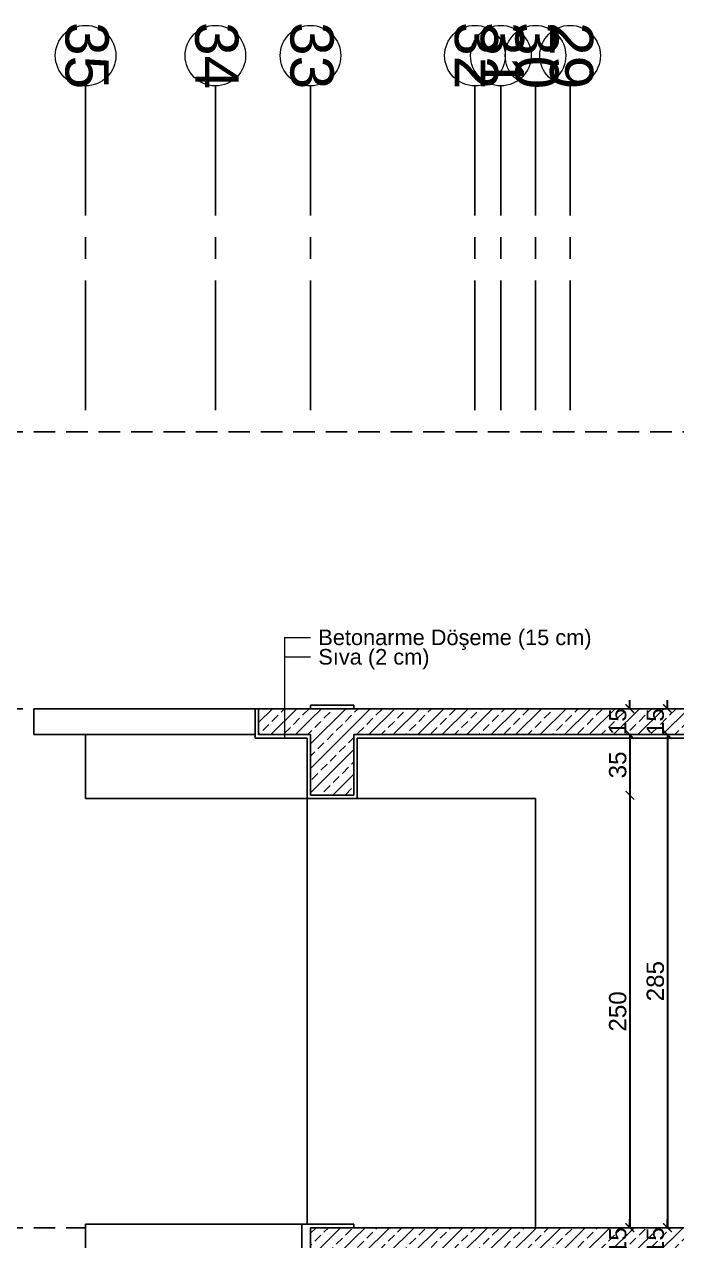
# Model space of a CAD drawing. Header units: millimetres. Extents: x 2232 to 85269, y -3593 to 5869.
# Drawn here: x 75996 to 76373, y 3000 to 3703 of the extents above; entities that cross this region are included whole.
import ezdxf

# ---------------------------------------------------------------- set-up
doc = ezdxf.new("R2010")
doc.units = ezdxf.units.MM
for name, pattern in [('CENTER2', [112.5, 75, -12.5, 12.5, -12.5]), ('DASHDOT2', [12.7, 6.35, -3.175, 0, -3.175]), ('DASHED4', [18.75, 12.5, -6.25])]:
    doc.linetypes.add(name, pattern=pattern)
for name, color, linetype, lineweight in [('aks', 251, 'DASHDOT2', 35), ('ölçü iç', 170, 'Continuous', 9), ('ÖLÇÜ İÇ', 7, 'Continuous', 9)]:
    doc.layers.add(name, color=color, linetype=linetype, lineweight=lineweight)
doc.layers.add('Standart', color=7, linetype='Continuous')
doc.styles.add('arial_1_18', font='arial.ttf', dxfattribs={"height": 0.2})
doc.styles.get("Standard").update_dxf_attribs({"font": 'arial.ttf'})
doc.dimstyles.new('zulay iç ölçü', dxfattribs={"dimtxt": 10, "dimasz": 5, "dimexe": 0.18, "dimexo": 0, "dimgap": 2, "dimtad": 3, "dimdec": 0, "dimzin": 0, "dimdsep": 46, "dimtxsty": 'Standard', "dimblk": 'ARCHTICK', "dimcen": 0.09, "dimse1": 1, "dimse2": 1, "dimadec": 0, "dimazin": 0, "dimtfac": 1, "dimtdec": 0, "dimtix": 1, "dimtofl": 0, "dimtmove": 0, "dimatfit": 3, "dimldrblk": 'ARCHTICK', "dimfxl": 1, "dimtolj": 1, "dimtzin": 0, "dimarcsym": 0})
pattern_1 = [(45, (0, 0), (-7.07107, 7.07107), []), (45, (7.071, 0), (-7.07107, 7.07107), [5, -2.5])]

# ---------------------------------------------------------------- blocks, each defined once
blk = doc.blocks.new('IDE567Entity8239')
at = {"layer": 'Standart', "color": 123, "linetype": 'DASHED4', "lineweight": -3}
blk.add_lwpolyline([(-330, 1510), (1313, 1510)], dxfattribs=at)
blk = doc.blocks.new('IDE567Entity8240')
at = {"layer": 'Standart', "color": 123, "linetype": 'DASHED4', "lineweight": -3}
blk.add_lwpolyline([(-330, 1350), (-30, 1350)], dxfattribs=at)
blk = doc.blocks.new('IDE567Entity8241')
at = {"layer": 'Standart', "color": 123, "linetype": 'DASHED4', "lineweight": -3}
blk.add_lwpolyline([(-330, 1050), (0, 1050)], dxfattribs=at)
blk = doc.blocks.new('IDE567Entity8293')
at = {"layer": 'Standart', "color": 173, "linetype": 'Continuous', "lineweight": 5}
for points in [[(115, 1391.25), (115, 1333)], [(115, 1391.25), (130, 1391.25)], [(115, 1380), (130, 1380)]]:
    blk.add_lwpolyline(points, dxfattribs=at)
at = {"layer": 'Standart', "color": 173, "linetype": 'Continuous', "lineweight": 5, "style": 'arial_1_18'}
for s, p in [('Betonarme Döşeme (15 cm)', (134.5, 1386.75)), ('Sıva (2 cm)', (134.5, 1375.5))]:
    blk.add_text(s, height=9, dxfattribs=at).set_placement(p)
blk = doc.blocks.new('IDE567Entity8311')
at = {"layer": 'Standart', "linetype": 'Continuous', "lineweight": -3}
h = blk.add_hatch(dxfattribs=at)
h.set_pattern_fill('ANSI33', color=171, scale=40, style=0)
h.set_pattern_definition(pattern_1)
h.paths.add_polyline_path([(760, 1335), (155, 1335), (155, 1350), (760, 1350)])
blk = doc.blocks.new('IDE567Entity8315')
at = {"layer": 'Standart', "linetype": 'Continuous', "lineweight": -3}
h = blk.add_hatch(dxfattribs=at)
h.set_pattern_fill('ANSI33', color=171, scale=40, style=0)
h.set_pattern_definition(pattern_1)
h.paths.add_polyline_path([(155, 1300), (130, 1300), (130, 1350), (155, 1350)])
blk = doc.blocks.new('IDE567Entity8320')
at = {"layer": 'Standart', "linetype": 'Continuous', "lineweight": -3}
h = blk.add_hatch(dxfattribs=at)
h.set_pattern_fill('ANSI33', color=171, scale=40, style=0)
h.set_pattern_definition(pattern_1)
h.paths.add_polyline_path([(130, 1335), (100, 1335), (100, 1350), (130, 1350)])
blk = doc.blocks.new('IDE567Entity8324')
at = {"layer": 'Standart', "linetype": 'Continuous', "lineweight": -3}
h = blk.add_hatch(dxfattribs=at)
h.set_pattern_fill('ANSI33', color=171, scale=40, style=0)
h.set_pattern_definition(pattern_1)
h.paths.add_polyline_path([(760, 1035), (155, 1035), (155, 1050), (760, 1050)])
blk = doc.blocks.new('IDE567Entity8328')
at = {"layer": 'Standart', "linetype": 'Continuous', "lineweight": -3}
h = blk.add_hatch(dxfattribs=at)
h.set_pattern_fill('ANSI33', color=171, scale=40, style=0)
h.set_pattern_definition(pattern_1)
h.paths.add_polyline_path([(155, 1000), (130, 1000), (130, 1050), (155, 1050)])
blk = doc.blocks.new('IDE567Entity8385')
at = {"layer": 'Standart', "color": 159, "linetype": 'Continuous', "lineweight": -3}
blk.add_lwpolyline([(128, 1052), (128, 1298)], dxfattribs=at)
blk = doc.blocks.new('IDE567Entity8386')
at = {"layer": 'Standart', "color": 159, "linetype": 'Continuous', "lineweight": -3}
blk.add_lwpolyline([(260, 1050), (260, 1298)], dxfattribs=at)
blk = doc.blocks.new('IDE567Entity8391')
at = {"layer": 'Standart', "color": 159, "linetype": 'Continuous', "lineweight": -3}
blk.add_lwpolyline([(0, 1298), (128, 1298)], dxfattribs=at)
blk = doc.blocks.new('IDE567Entity8392')
at = {"layer": 'Standart', "color": 159, "linetype": 'Continuous', "lineweight": -3}
blk.add_lwpolyline([(157, 1298), (260, 1298)], dxfattribs=at)
blk = doc.blocks.new('IDE567Entity8395')
at = {"layer": 'Standart', "color": 159, "linetype": 'Continuous', "lineweight": -3}
blk.add_lwpolyline([(0, 1298), (0, 1335)], dxfattribs=at)
blk = doc.blocks.new('IDE567Entity8410')
at = {"layer": 'Standart', "color": 134, "linetype": 'Continuous', "lineweight": -3}
blk.add_lwpolyline([(-30, 1350), (-30, 1335)], dxfattribs=at)
blk = doc.blocks.new('IDE567Entity8411')
at = {"layer": 'Standart', "color": 134, "linetype": 'Continuous', "lineweight": -3}
blk.add_lwpolyline([(-30, 1335), (0, 1335)], dxfattribs=at)
blk = doc.blocks.new('IDE567Entity8412')
at = {"layer": 'Standart', "color": 134, "linetype": 'Continuous', "lineweight": -3}
blk.add_lwpolyline([(-30, 1350), (98, 1350)], dxfattribs=at)
blk = doc.blocks.new('IDE567Entity8556')
at = {"layer": 'Standart', "color": 159, "linetype": 'Continuous', "lineweight": -3}
blk.add_lwpolyline([(0, 1052), (125, 1052)], dxfattribs=at)
blk = doc.blocks.new('IDE567Entity8562')
at = {"layer": 'Standart', "color": 159, "linetype": 'Continuous', "lineweight": -3}
blk.add_lwpolyline([(0, 998), (0, 1052)], dxfattribs=at)
blk = doc.blocks.new('IDE567Entity9314')
at = {"layer": 'Standart', "color": 159, "linetype": 'Continuous', "lineweight": -3}
blk.add_lwpolyline([(155, 1335), (620, 1335)], dxfattribs=at)
blk = doc.blocks.new('IDE567Entity9317')
at = {"layer": 'Standart', "color": 159, "linetype": 'Continuous', "lineweight": -3}
blk.add_lwpolyline([(155, 1350), (760, 1350)], dxfattribs=at)
blk = doc.blocks.new('IDE567Entity9329')
at = {"layer": 'Standart', "color": 159, "linetype": 'Continuous', "lineweight": -3}
blk.add_lwpolyline([(130, 1300), (130, 1335)], dxfattribs=at)
blk = doc.blocks.new('IDE567Entity9330')
at = {"layer": 'Standart', "color": 159, "linetype": 'Continuous', "lineweight": -3}
blk.add_lwpolyline([(155, 1300), (130, 1300)], dxfattribs=at)
blk = doc.blocks.new('IDE567Entity9331')
at = {"layer": 'Standart', "color": 159, "linetype": 'Continuous', "lineweight": -3}
blk.add_lwpolyline([(130, 1350), (155, 1350)], dxfattribs=at)
blk = doc.blocks.new('IDE567Entity9345')
at = {"layer": 'Standart', "color": 159, "linetype": 'Continuous', "lineweight": -3}
blk.add_lwpolyline([(100, 1335), (100, 1350)], dxfattribs=at)
blk = doc.blocks.new('IDE567Entity9346')
at = {"layer": 'Standart', "color": 159, "linetype": 'Continuous', "lineweight": -3}
blk.add_lwpolyline([(130, 1335), (100, 1335)], dxfattribs=at)
blk = doc.blocks.new('IDE567Entity9347')
at = {"layer": 'Standart', "color": 159, "linetype": 'Continuous', "lineweight": -3}
blk.add_lwpolyline([(100, 1350), (130, 1350)], dxfattribs=at)
blk = doc.blocks.new('IDE567Entity9376')
at = {"layer": 'Standart', "color": 159, "linetype": 'Continuous', "lineweight": -3}
blk.add_lwpolyline([(155, 1050), (260, 1050)], dxfattribs=at)
blk = doc.blocks.new('IDE567Entity9384')
at = {"layer": 'Standart', "color": 159, "linetype": 'Continuous', "lineweight": -3}
blk.add_lwpolyline([(130, 1000), (130, 1050)], dxfattribs=at)
blk = doc.blocks.new('IDE567Entity9386')
at = {"layer": 'Standart', "color": 159, "linetype": 'Continuous', "lineweight": -3}
blk.add_lwpolyline([(130, 1050), (155, 1050)], dxfattribs=at)
blk = doc.blocks.new('IDE567Entity9644')
at = {"layer": 'Standart', "color": 159, "linetype": 'Continuous', "lineweight": -3}
blk.add_lwpolyline([(155, 1335), (155, 1300)], dxfattribs=at)
blk = doc.blocks.new('IDE567Entity9862')
at = {"layer": 'Standart', "color": 11, "linetype": 'Continuous', "lineweight": -3}
blk.add_lwpolyline([(618, 1333), (157, 1333)], dxfattribs=at)
blk = doc.blocks.new('IDE567Entity9863')
at = {"layer": 'Standart', "color": 11, "linetype": 'Continuous', "lineweight": -3}
blk.add_lwpolyline([(157, 1298), (157, 1333)], dxfattribs=at)
blk = doc.blocks.new('IDE567Entity9864')
at = {"layer": 'Standart', "color": 11, "linetype": 'Continuous', "lineweight": -3}
blk.add_lwpolyline([(128, 1298), (157, 1298)], dxfattribs=at)
blk = doc.blocks.new('IDE567Entity9865')
at = {"layer": 'Standart', "color": 11, "linetype": 'Continuous', "lineweight": -3}
blk.add_lwpolyline([(128, 1298), (128, 1333)], dxfattribs=at)
blk = doc.blocks.new('IDE567Entity9866')
at = {"layer": 'Standart', "color": 11, "linetype": 'Continuous', "lineweight": -3}
blk.add_lwpolyline([(128, 1333), (98, 1333)], dxfattribs=at)
blk = doc.blocks.new('IDE567Entity9867')
at = {"layer": 'Standart', "color": 11, "linetype": 'Continuous', "lineweight": -3}
blk.add_lwpolyline([(98, 1333), (98, 1335)], dxfattribs=at)
blk = doc.blocks.new('IDE567Entity9868')
at = {"layer": 'Standart', "color": 11, "linetype": 'Continuous', "lineweight": -3}
blk.add_lwpolyline([(98, 1350), (100, 1350)], dxfattribs=at)
blk = doc.blocks.new('IDE567Entity9869')
at = {"layer": 'Standart', "color": 11, "linetype": 'Continuous', "lineweight": -3}
blk.add_lwpolyline([(130, 1350), (130, 1352)], dxfattribs=at)
blk = doc.blocks.new('IDE567Entity9870')
at = {"layer": 'Standart', "color": 11, "linetype": 'Continuous', "lineweight": -3}
blk.add_lwpolyline([(130, 1352), (155, 1352)], dxfattribs=at)
blk = doc.blocks.new('IDE567Entity9871')
at = {"layer": 'Standart', "color": 11, "linetype": 'Continuous', "lineweight": -3}
blk.add_lwpolyline([(155, 1352), (155, 1350)], dxfattribs=at)
blk = doc.blocks.new('IDE567Entity9924')
at = {"layer": 'Standart', "color": 11, "linetype": 'Continuous', "lineweight": -3}
blk.add_lwpolyline([(125, 1052), (155, 1052)], dxfattribs=at)
blk = doc.blocks.new('IDE567Entity9925')
at = {"layer": 'Standart', "color": 11, "linetype": 'Continuous', "lineweight": -3}
blk.add_lwpolyline([(155, 1052), (155, 1050)], dxfattribs=at)
blk = doc.blocks.new('IDE567Entity10064')
at = {"layer": 'Standart', "color": 134, "linetype": 'Continuous', "lineweight": -3}
blk.add_lwpolyline([(0, 1335), (98, 1335)], dxfattribs=at)
blk = doc.blocks.new('IDE567Entity10689')
at = {"layer": 'Standart', "color": 159, "linetype": 'Continuous', "lineweight": -3}
blk.add_lwpolyline([(260, 1050), (410, 1050)], dxfattribs=at)
blk = doc.blocks.new('IDE567Entity10922')
at = {"layer": 'Standart', "color": 11, "linetype": 'Continuous', "lineweight": -3}
blk.add_lwpolyline([(98, 1335), (98, 1350)], dxfattribs=at)
blk = doc.blocks.new('IDE567Entity10936')
at = {"layer": 'Standart', "color": 11, "linetype": 'Continuous', "lineweight": -3}
blk.add_lwpolyline([(125, 998), (125, 1052)], dxfattribs=at)
blk = doc.blocks.new('_ArchTick')
at = {"color": 0, "linetype": 'ByBlock', "const_width": 0.15}
blk.add_lwpolyline([(-0.5, -0.5), (0.5, 0.5)], dxfattribs=at)
blk = doc.blocks.new('*D2435')
at = {"layer": 'Defpoints', "color": 0, "transparency": 16777216}
for p in [(661197.5, -126478.54), (661197.5, -126493.54), (661204.5, -126493.54)]:
    blk.add_point(p, dxfattribs=at)
at = {"layer": 'ÖLÇÜ İÇ', "color": 0, "lineweight": -2, "transparency": 16777216}
for p, q in [((661204.5, -126478.54), (661204.5, -126473.54)), ((661204.5, -126493.54), (661204.5, -126498.54))]:
    blk.add_line(p, q, dxfattribs=at)
at = {"layer": 'ÖLÇÜ İÇ', "color": 0, "lineweight": -2, "transparency": 16777216, "xscale": 5, "yscale": 5, "zscale": 5}
for p, rotation in [((661204.5, -126478.54), 270), ((661204.5, -126493.54), 90)]:
    blk.add_blockref('_ArchTick', p, dxfattribs=dict(at, rotation=rotation))
at = {"layer": 'ÖLÇÜ İÇ', "color": 0, "transparency": 16777216, "insert": (661197.5, -126486.04), "char_height": 10, "attachment_point": 5, "rotation": 90}
blk.add_mtext('\\A1;15', dxfattribs=at)
blk = doc.blocks.new('*D2436')
at = {"layer": 'Defpoints', "color": 0, "transparency": 16777216}
for p in [(661197.5, -126493.54), (661177.16, -126528.54), (661204.5, -126528.54)]:
    blk.add_point(p, dxfattribs=at)
at = {"layer": 'ÖLÇÜ İÇ', "color": 0, "lineweight": -2, "transparency": 16777216}
blk.add_line((661204.5, -126493.54), (661204.5, -126528.54), dxfattribs=at)
at = {"layer": 'ÖLÇÜ İÇ', "color": 0, "lineweight": -2, "transparency": 16777216, "xscale": 5, "yscale": 5, "zscale": 5}
for p, rotation in [((661204.5, -126493.54), 90), ((661204.5, -126528.54), 270)]:
    blk.add_blockref('_ArchTick', p, dxfattribs=dict(at, rotation=rotation))
at = {"layer": 'ÖLÇÜ İÇ', "color": 0, "transparency": 16777216, "insert": (661197.5, -126511.04), "char_height": 10, "attachment_point": 5, "rotation": 90}
blk.add_mtext('\\A1;35', dxfattribs=at)
blk = doc.blocks.new('*D2437')
at = {"layer": 'Defpoints', "color": 0, "transparency": 16777216}
for p in [(661177.16, -126528.54), (661187, -126778.54), (661204.5, -126778.54)]:
    blk.add_point(p, dxfattribs=at)
at = {"layer": 'ÖLÇÜ İÇ', "color": 0, "lineweight": -2, "transparency": 16777216}
blk.add_line((661204.5, -126528.54), (661204.5, -126778.54), dxfattribs=at)
at = {"layer": 'ÖLÇÜ İÇ', "color": 0, "lineweight": -2, "transparency": 16777216, "xscale": 5, "yscale": 5, "zscale": 5}
for p, rotation in [((661204.5, -126528.54), 90), ((661204.5, -126778.54), 270)]:
    blk.add_blockref('_ArchTick', p, dxfattribs=dict(at, rotation=rotation))
at = {"layer": 'ÖLÇÜ İÇ', "color": 0, "transparency": 16777216, "insert": (661197.5, -126653.54), "char_height": 10, "attachment_point": 5, "rotation": 90}
blk.add_mtext('\\A1;250', dxfattribs=at)
blk = doc.blocks.new('*D2439')
at = {"layer": 'Defpoints', "color": 0, "transparency": 16777216}
for p in [(661220.99, -126478.54), (661178.88, -126493.54), (661226.24, -126493.54)]:
    blk.add_point(p, dxfattribs=at)
at = {"layer": 'ÖLÇÜ İÇ', "color": 0, "lineweight": -2, "transparency": 16777216}
for p, q in [((661226.24, -126478.54), (661226.24, -126473.54)), ((661226.24, -126493.54), (661226.24, -126498.54))]:
    blk.add_line(p, q, dxfattribs=at)
at = {"layer": 'ÖLÇÜ İÇ', "color": 0, "lineweight": -2, "transparency": 16777216, "xscale": 5, "yscale": 5, "zscale": 5}
for p, rotation in [((661226.24, -126478.54), 270), ((661226.24, -126493.54), 90)]:
    blk.add_blockref('_ArchTick', p, dxfattribs=dict(at, rotation=rotation))
at = {"layer": 'ÖLÇÜ İÇ', "color": 0, "transparency": 16777216, "insert": (661219.24, -126486.04), "char_height": 10, "attachment_point": 5, "rotation": 90}
blk.add_mtext('\\A1;15', dxfattribs=at)
blk = doc.blocks.new('*D2440')
at = {"layer": 'Defpoints', "color": 0, "transparency": 16777216}
for p in [(661178.88, -126493.54), (661226.24, -126778.54), (661226.24, -126778.54)]:
    blk.add_point(p, dxfattribs=at)
at = {"layer": 'ÖLÇÜ İÇ', "color": 0, "lineweight": -2, "transparency": 16777216}
blk.add_line((661226.24, -126493.54), (661226.24, -126778.54), dxfattribs=at)
at = {"layer": 'ÖLÇÜ İÇ', "color": 0, "lineweight": -2, "transparency": 16777216, "xscale": 5, "yscale": 5, "zscale": 5}
for p, rotation in [((661226.24, -126493.54), 90), ((661226.24, -126778.54), 270)]:
    blk.add_blockref('_ArchTick', p, dxfattribs=dict(at, rotation=rotation))
at = {"layer": 'ÖLÇÜ İÇ', "color": 0, "transparency": 16777216, "insert": (661219.24, -126636.04), "char_height": 10, "attachment_point": 5, "rotation": 90}
blk.add_mtext('\\A1;285', dxfattribs=at)
blk = doc.blocks.new('*D2441')
at = {"layer": 'Defpoints', "color": 0, "transparency": 16777216}
for p in [(661197.5, -126778.54), (661197.5, -126793.54), (661204.5, -126793.54)]:
    blk.add_point(p, dxfattribs=at)
at = {"layer": 'ÖLÇÜ İÇ', "color": 0, "lineweight": -2, "transparency": 16777216}
for p, q in [((661204.5, -126778.54), (661204.5, -126773.54)), ((661204.5, -126793.54), (661204.5, -126798.54))]:
    blk.add_line(p, q, dxfattribs=at)
at = {"layer": 'ÖLÇÜ İÇ', "color": 0, "lineweight": -2, "transparency": 16777216, "xscale": 5, "yscale": 5, "zscale": 5}
for p, rotation in [((661204.5, -126778.54), 270), ((661204.5, -126793.54), 90)]:
    blk.add_blockref('_ArchTick', p, dxfattribs=dict(at, rotation=rotation))
at = {"layer": 'ÖLÇÜ İÇ', "color": 0, "transparency": 16777216, "insert": (661197.5, -126786.04), "char_height": 10, "attachment_point": 5, "rotation": 90}
blk.add_mtext('\\A1;15', dxfattribs=at)
blk = doc.blocks.new('*D2445')
at = {"layer": 'Defpoints', "color": 0, "transparency": 16777216}
for p in [(661220.99, -126478.54), (661178.88, -126493.54), (661226.24, -126493.54)]:
    blk.add_point(p, dxfattribs=at)
at = {"layer": 'ÖLÇÜ İÇ', "color": 0, "lineweight": -2, "transparency": 16777216}
for p, q in [((661226.24, -126478.54), (661226.24, -126473.54)), ((661226.24, -126493.54), (661226.24, -126498.54))]:
    blk.add_line(p, q, dxfattribs=at)
at = {"layer": 'ÖLÇÜ İÇ', "color": 0, "lineweight": -2, "transparency": 16777216, "xscale": 5, "yscale": 5, "zscale": 5}
for p, rotation in [((661226.24, -126478.54), 270), ((661226.24, -126493.54), 90)]:
    blk.add_blockref('_ArchTick', p, dxfattribs=dict(at, rotation=rotation))
at = {"layer": 'ÖLÇÜ İÇ', "color": 0, "transparency": 16777216, "insert": (661219.24, -126486.04), "char_height": 10, "attachment_point": 5, "rotation": 90}
blk.add_mtext('\\A1;15', dxfattribs=at)
blk = doc.blocks.new('*D2446')
at = {"layer": 'Defpoints', "color": 0, "transparency": 16777216}
for p in [(661178.88, -126493.54), (661226.24, -126778.54), (661226.24, -126778.54)]:
    blk.add_point(p, dxfattribs=at)
at = {"layer": 'ÖLÇÜ İÇ', "color": 0, "lineweight": -2, "transparency": 16777216}
blk.add_line((661226.24, -126493.54), (661226.24, -126778.54), dxfattribs=at)
at = {"layer": 'ÖLÇÜ İÇ', "color": 0, "lineweight": -2, "transparency": 16777216, "xscale": 5, "yscale": 5, "zscale": 5}
for p, rotation in [((661226.24, -126493.54), 90), ((661226.24, -126778.54), 270)]:
    blk.add_blockref('_ArchTick', p, dxfattribs=dict(at, rotation=rotation))
at = {"layer": 'ÖLÇÜ İÇ', "color": 0, "transparency": 16777216, "insert": (661219.24, -126636.04), "char_height": 10, "attachment_point": 5, "rotation": 90}
blk.add_mtext('\\A1;285', dxfattribs=at)
blk = doc.blocks.new('*D2451')
at = {"layer": 'Defpoints', "color": 0, "transparency": 16777216}
for p in [(661220.99, -126478.54), (661178.88, -126493.54), (661226.24, -126493.54)]:
    blk.add_point(p, dxfattribs=at)
at = {"layer": 'ÖLÇÜ İÇ', "color": 0, "lineweight": -2, "transparency": 16777216}
for p, q in [((661226.24, -126478.54), (661226.24, -126473.54)), ((661226.24, -126493.54), (661226.24, -126498.54))]:
    blk.add_line(p, q, dxfattribs=at)
at = {"layer": 'ÖLÇÜ İÇ', "color": 0, "lineweight": -2, "transparency": 16777216, "xscale": 5, "yscale": 5, "zscale": 5}
for p, rotation in [((661226.24, -126478.54), 270), ((661226.24, -126493.54), 90)]:
    blk.add_blockref('_ArchTick', p, dxfattribs=dict(at, rotation=rotation))
at = {"layer": 'ÖLÇÜ İÇ', "color": 0, "transparency": 16777216, "insert": (661219.24, -126486.04), "char_height": 10, "attachment_point": 5, "rotation": 90}
blk.add_mtext('\\A1;15', dxfattribs=at)
blk = doc.blocks.new('*D2452')
at = {"layer": 'Defpoints', "color": 0, "transparency": 16777216}
for p in [(661178.88, -126493.54), (661226.24, -126778.54), (661226.24, -126778.54)]:
    blk.add_point(p, dxfattribs=at)
at = {"layer": 'ÖLÇÜ İÇ', "color": 0, "lineweight": -2, "transparency": 16777216}
blk.add_line((661226.24, -126493.54), (661226.24, -126778.54), dxfattribs=at)
at = {"layer": 'ÖLÇÜ İÇ', "color": 0, "lineweight": -2, "transparency": 16777216, "xscale": 5, "yscale": 5, "zscale": 5}
for p, rotation in [((661226.24, -126493.54), 90), ((661226.24, -126778.54), 270)]:
    blk.add_blockref('_ArchTick', p, dxfattribs=dict(at, rotation=rotation))
at = {"layer": 'ÖLÇÜ İÇ', "color": 0, "transparency": 16777216, "insert": (661219.24, -126636.04), "char_height": 10, "attachment_point": 5, "rotation": 90}
blk.add_mtext('\\A1;285', dxfattribs=at)
blk = doc.blocks.new('*D2454')
at = {"layer": 'Defpoints', "color": 0, "transparency": 16777216}
for p in [(661220.99, -126478.54), (661178.88, -126493.54), (661226.24, -126493.54)]:
    blk.add_point(p, dxfattribs=at)
at = {"layer": 'ÖLÇÜ İÇ', "color": 0, "lineweight": -2, "transparency": 16777216}
for p, q in [((661226.24, -126478.54), (661226.24, -126473.54)), ((661226.24, -126493.54), (661226.24, -126498.54))]:
    blk.add_line(p, q, dxfattribs=at)
at = {"layer": 'ÖLÇÜ İÇ', "color": 0, "lineweight": -2, "transparency": 16777216, "xscale": 5, "yscale": 5, "zscale": 5}
for p, rotation in [((661226.24, -126478.54), 270), ((661226.24, -126493.54), 90)]:
    blk.add_blockref('_ArchTick', p, dxfattribs=dict(at, rotation=rotation))
at = {"layer": 'ÖLÇÜ İÇ', "color": 0, "transparency": 16777216, "insert": (661219.24, -126486.04), "char_height": 10, "attachment_point": 5, "rotation": 90}
blk.add_mtext('\\A1;15', dxfattribs=at)
blk = doc.blocks.new('*D2455')
at = {"layer": 'Defpoints', "color": 0, "transparency": 16777216}
for p in [(661178.88, -126493.54), (661226.24, -126778.54), (661226.24, -126778.54)]:
    blk.add_point(p, dxfattribs=at)
at = {"layer": 'ÖLÇÜ İÇ', "color": 0, "lineweight": -2, "transparency": 16777216}
blk.add_line((661226.24, -126493.54), (661226.24, -126778.54), dxfattribs=at)
at = {"layer": 'ÖLÇÜ İÇ', "color": 0, "lineweight": -2, "transparency": 16777216, "xscale": 5, "yscale": 5, "zscale": 5}
for p, rotation in [((661226.24, -126493.54), 90), ((661226.24, -126778.54), 270)]:
    blk.add_blockref('_ArchTick', p, dxfattribs=dict(at, rotation=rotation))
at = {"layer": 'ÖLÇÜ İÇ', "color": 0, "transparency": 16777216, "insert": (661219.24, -126636.04), "char_height": 10, "attachment_point": 5, "rotation": 90}
blk.add_mtext('\\A1;285', dxfattribs=at)
blk = doc.blocks.new('*D2456')
at = {"layer": 'Defpoints', "color": 0, "transparency": 16777216}
for p in [(661220.99, -126478.54), (661178.88, -126493.54), (661226.24, -126493.54)]:
    blk.add_point(p, dxfattribs=at)
at = {"layer": 'ÖLÇÜ İÇ', "color": 0, "lineweight": -2, "transparency": 16777216}
for p, q in [((661226.24, -126478.54), (661226.24, -126473.54)), ((661226.24, -126493.54), (661226.24, -126498.54))]:
    blk.add_line(p, q, dxfattribs=at)
at = {"layer": 'ÖLÇÜ İÇ', "color": 0, "lineweight": -2, "transparency": 16777216, "xscale": 5, "yscale": 5, "zscale": 5}
for p, rotation in [((661226.24, -126478.54), 270), ((661226.24, -126493.54), 90)]:
    blk.add_blockref('_ArchTick', p, dxfattribs=dict(at, rotation=rotation))
at = {"layer": 'ÖLÇÜ İÇ', "color": 0, "transparency": 16777216, "insert": (661219.24, -126486.04), "char_height": 10, "attachment_point": 5, "rotation": 90}
blk.add_mtext('\\A1;15', dxfattribs=at)
blk = doc.blocks.new('*D2457')
at = {"layer": 'Defpoints', "color": 0, "transparency": 16777216}
for p in [(661178.88, -126493.54), (661226.24, -126778.54), (661226.24, -126778.54)]:
    blk.add_point(p, dxfattribs=at)
at = {"layer": 'ÖLÇÜ İÇ', "color": 0, "lineweight": -2, "transparency": 16777216}
blk.add_line((661226.24, -126493.54), (661226.24, -126778.54), dxfattribs=at)
at = {"layer": 'ÖLÇÜ İÇ', "color": 0, "lineweight": -2, "transparency": 16777216, "xscale": 5, "yscale": 5, "zscale": 5}
for p, rotation in [((661226.24, -126493.54), 90), ((661226.24, -126778.54), 270)]:
    blk.add_blockref('_ArchTick', p, dxfattribs=dict(at, rotation=rotation))
at = {"layer": 'ÖLÇÜ İÇ', "color": 0, "transparency": 16777216, "insert": (661219.24, -126636.04), "char_height": 10, "attachment_point": 5, "rotation": 90}
blk.add_mtext('\\A1;285', dxfattribs=at)
blk = doc.blocks.new('*D2458')
at = {"layer": 'Defpoints', "color": 0, "transparency": 16777216}
for p in [(661220.99, -126478.54), (661178.88, -126493.54), (661226.24, -126493.54)]:
    blk.add_point(p, dxfattribs=at)
at = {"layer": 'ÖLÇÜ İÇ', "color": 0, "lineweight": -2, "transparency": 16777216}
for p, q in [((661226.24, -126478.54), (661226.24, -126473.54)), ((661226.24, -126493.54), (661226.24, -126498.54))]:
    blk.add_line(p, q, dxfattribs=at)
at = {"layer": 'ÖLÇÜ İÇ', "color": 0, "lineweight": -2, "transparency": 16777216, "xscale": 5, "yscale": 5, "zscale": 5}
for p, rotation in [((661226.24, -126478.54), 270), ((661226.24, -126493.54), 90)]:
    blk.add_blockref('_ArchTick', p, dxfattribs=dict(at, rotation=rotation))
at = {"layer": 'ÖLÇÜ İÇ', "color": 0, "transparency": 16777216, "insert": (661219.24, -126486.04), "char_height": 10, "attachment_point": 5, "rotation": 90}
blk.add_mtext('\\A1;15', dxfattribs=at)
blk = doc.blocks.new('*D2459')
at = {"layer": 'Defpoints', "color": 0, "transparency": 16777216}
for p in [(661178.88, -126493.54), (661226.24, -126778.54), (661226.24, -126778.54)]:
    blk.add_point(p, dxfattribs=at)
at = {"layer": 'ÖLÇÜ İÇ', "color": 0, "lineweight": -2, "transparency": 16777216}
blk.add_line((661226.24, -126493.54), (661226.24, -126778.54), dxfattribs=at)
at = {"layer": 'ÖLÇÜ İÇ', "color": 0, "lineweight": -2, "transparency": 16777216, "xscale": 5, "yscale": 5, "zscale": 5}
for p, rotation in [((661226.24, -126493.54), 90), ((661226.24, -126778.54), 270)]:
    blk.add_blockref('_ArchTick', p, dxfattribs=dict(at, rotation=rotation))
at = {"layer": 'ÖLÇÜ İÇ', "color": 0, "transparency": 16777216, "insert": (661219.24, -126636.04), "char_height": 10, "attachment_point": 5, "rotation": 90}
blk.add_mtext('\\A1;285', dxfattribs=at)
blk = doc.blocks.new('*D2460')
at = {"layer": 'Defpoints', "color": 0, "transparency": 16777216}
for p in [(661220.99, -126778.54), (661178.88, -126793.54), (661226.24, -126793.54)]:
    blk.add_point(p, dxfattribs=at)
at = {"layer": 'ÖLÇÜ İÇ', "color": 0, "lineweight": -2, "transparency": 16777216}
for p, q in [((661226.24, -126778.54), (661226.24, -126773.54)), ((661226.24, -126793.54), (661226.24, -126798.54))]:
    blk.add_line(p, q, dxfattribs=at)
at = {"layer": 'ÖLÇÜ İÇ', "color": 0, "lineweight": -2, "transparency": 16777216, "xscale": 5, "yscale": 5, "zscale": 5}
for p, rotation in [((661226.24, -126778.54), 270), ((661226.24, -126793.54), 90)]:
    blk.add_blockref('_ArchTick', p, dxfattribs=dict(at, rotation=rotation))
at = {"layer": 'ÖLÇÜ İÇ', "color": 0, "transparency": 16777216, "insert": (661219.24, -126786.04), "char_height": 10, "attachment_point": 5, "rotation": 90}
blk.add_mtext('\\A1;15', dxfattribs=at)
blk = doc.blocks.new('IDE612Entity5363')
at = {"layer": 'aks', "color": 30, "linetype": 'Continuous', "lineweight": 5}
blk.add_circle((-545.5, 260), 17.5, dxfattribs=at)
blk = doc.blocks.new('IDE612Entity5364')
at = {"layer": 'aks', "color": 1, "linetype": 'Continuous', "lineweight": 5, "style": 'arial_1_18'}
blk.add_text('30', height=25, dxfattribs=at).set_placement((-564.92, 248.37))
blk = doc.blocks.new('IDE612Entity5370')
at = {"layer": 'aks', "color": 30, "linetype": 'Continuous', "lineweight": 5}
blk.add_circle((-545.5, 280), 17.5, dxfattribs=at)
blk = doc.blocks.new('IDE612Entity5371')
at = {"layer": 'aks', "color": 1, "linetype": 'Continuous', "lineweight": 5, "style": 'arial_1_18'}
blk.add_text('29', height=25, dxfattribs=at).set_placement((-564.92, 268.37))
blk = doc.blocks.new('IDE612Entity5377')
at = {"layer": 'aks', "color": 30, "linetype": 'Continuous', "lineweight": 5}
blk.add_circle((-545.5, 240), 17.5, dxfattribs=at)
blk = doc.blocks.new('IDE612Entity5378')
at = {"layer": 'aks', "color": 1, "linetype": 'Continuous', "lineweight": 5, "style": 'arial_1_18'}
blk.add_text('31', height=25, dxfattribs=at).set_placement((-564.92, 228.37))
blk = doc.blocks.new('IDE612Entity5391')
at = {"layer": 'aks', "color": 30, "linetype": 'Continuous', "lineweight": 5}
blk.add_circle((-545.5, 225), 17.5, dxfattribs=at)
blk = doc.blocks.new('IDE612Entity5392')
at = {"layer": 'aks', "color": 1, "linetype": 'Continuous', "lineweight": 5, "style": 'arial_1_18'}
blk.add_text('32', height=25, dxfattribs=at).set_placement((-564.92, 213.37))
blk = doc.blocks.new('IDE612Entity5398')
at = {"layer": 'aks', "color": 30, "linetype": 'Continuous', "lineweight": 5}
blk.add_circle((-545.5, 130), 17.5, dxfattribs=at)
blk = doc.blocks.new('IDE612Entity5399')
at = {"layer": 'aks', "color": 1, "linetype": 'Continuous', "lineweight": 5, "style": 'arial_1_18'}
blk.add_text('33', height=25, dxfattribs=at).set_placement((-564.92, 118.37))
blk = doc.blocks.new('IDE612Entity5405')
at = {"layer": 'aks', "color": 30, "linetype": 'Continuous', "lineweight": 5}
blk.add_circle((-545.5, 75), 17.5, dxfattribs=at)
blk = doc.blocks.new('IDE612Entity5406')
at = {"layer": 'aks', "color": 1, "linetype": 'Continuous', "lineweight": 5, "style": 'arial_1_18'}
blk.add_text('34', height=25, dxfattribs=at).set_placement((-564.92, 63.37))
blk = doc.blocks.new('IDE612Entity5412')
at = {"layer": 'aks', "color": 30, "linetype": 'Continuous', "lineweight": 5}
blk.add_circle((-545.5, 0), 17.5, dxfattribs=at)
blk = doc.blocks.new('IDE612Entity5413')
at = {"layer": 'aks', "color": 1, "linetype": 'Continuous', "lineweight": 5, "style": 'arial_1_18'}
blk.add_text('35', height=25, dxfattribs=at).set_placement((-564.92, -11.63))
blk = doc.blocks.new('DFGFDGHN')
at = {"layer": 'ÖLÇÜ İÇ'}
for base, p1, p2, picture, middle in [((661226.24, -126493.54), (661220.99, -126478.54), (661178.88, -126493.54), '*D2439', (661219.24, -126486.04)), ((661226.24, -126493.54), (661220.99, -126478.54), (661178.88, -126493.54), '*D2445', (661219.24, -126486.04)), ((661226.24, -126493.54), (661220.99, -126478.54), (661178.88, -126493.54), '*D2451', (661219.24, -126486.04)), ((661226.24, -126493.54), (661220.99, -126478.54), (661178.88, -126493.54), '*D2454', (661219.24, -126486.04)), ((661226.24, -126493.54), (661220.99, -126478.54), (661178.88, -126493.54), '*D2456', (661219.24, -126486.04)), ((661226.24, -126493.54), (661220.99, -126478.54), (661178.88, -126493.54), '*D2458', (661219.24, -126486.04)), ((661204.5, -126493.54), (661197.5, -126478.54), (661197.5, -126493.54), '*D2435', (661197.5, -126486.04)), ((661204.5, -126528.54), (661197.5, -126493.54), (661177.16, -126528.54), '*D2436', (661197.5, -126511.04)), ((661204.5, -126778.54), (661177.16, -126528.54), (661187, -126778.54), '*D2437', (661197.5, -126653.54)), ((661226.24, -126793.54), (661220.99, -126778.54), (661178.88, -126793.54), '*D2460', (661219.24, -126786.04)), ((661204.5, -126793.54), (661197.5, -126778.54), (661197.5, -126793.54), '*D2441', (661197.5, -126786.04))]:
    dim = blk.add_linear_dim(base=base, p1=p1, p2=p2, angle=90, dimstyle='zulay iç ölçü', dxfattribs=at)
    dim.commit()
    dim.dimension.update_dxf_attribs({"geometry": picture, "text_midpoint": middle})
for picture in ['*D2440', '*D2446', '*D2452', '*D2455', '*D2457', '*D2459']:
    dim = blk.add_linear_dim(base=(661226.24, -126778.54), p1=(661178.88, -126493.54), p2=(661226.24, -126778.54), angle=90, dimstyle='zulay iç ölçü', override={"dimtmove": 1}, dxfattribs=at)
    dim.commit()
    dim.dimension.update_dxf_attribs({"geometry": picture, "text_midpoint": (661219.24, -126636.04)})

msp = doc.modelspace()

# ---------------------------------------------------------------- linework, layer by layer
at = {"layer": 'aks', "color": 251, "linetype": 'CENTER2', "lineweight": -3}
for points in [[(76031.79, 3667.74), (76031.79, 3467.74)], [(76106.79, 3667.74), (76106.79, 3467.74)], [(76161.79, 3667.74), (76161.79, 3467.74)], [(76256.79, 3667.74), (76256.79, 3467.74)], [(76271.79, 3667.74), (76271.79, 3467.74)], [(76291.79, 3667.74), (76291.79, 3467.74)], [(76311.79, 3667.74), (76311.79, 3467.74)]]:
    msp.add_lwpolyline(points, dxfattribs=at)

# ---------------------------------------------------------------- block references
at = {"layer": 'aks', "rotation": 270}
for name in ['IDE612Entity5412', 'IDE612Entity5413', 'IDE612Entity5405', 'IDE612Entity5406', 'IDE612Entity5398', 'IDE612Entity5399', 'IDE612Entity5391', 'IDE612Entity5392', 'IDE612Entity5377', 'IDE612Entity5378', 'IDE612Entity5363', 'IDE612Entity5364', 'IDE612Entity5370', 'IDE612Entity5371']:
    msp.add_blockref(name, (76031.79, 3139.74), dxfattribs=at)
at = {"layer": 'Standart'}
for name in ['IDE567Entity8239', 'IDE567Entity8293', 'IDE567Entity8240', 'IDE567Entity8410', 'IDE567Entity8412', 'IDE567Entity9868', 'IDE567Entity10922', 'IDE567Entity8320', 'IDE567Entity9345', 'IDE567Entity9347', 'IDE567Entity9869', 'IDE567Entity9870', 'IDE567Entity8315', 'IDE567Entity9331', 'IDE567Entity9871', 'IDE567Entity8311', 'IDE567Entity9317', 'IDE567Entity8411', 'IDE567Entity8395', 'IDE567Entity10064', 'IDE567Entity9867', 'IDE567Entity9866', 'IDE567Entity9346', 'IDE567Entity9865', 'IDE567Entity9329', 'IDE567Entity9314', 'IDE567Entity9644', 'IDE567Entity9862', 'IDE567Entity9863', 'IDE567Entity8391', 'IDE567Entity8385', 'IDE567Entity9864', 'IDE567Entity9330', 'IDE567Entity8392', 'IDE567Entity8386', 'IDE567Entity8556', 'IDE567Entity8562', 'IDE567Entity9924', 'IDE567Entity10936', 'IDE567Entity9925', 'IDE567Entity8241', 'IDE567Entity8328', 'IDE567Entity9384', 'IDE567Entity9386', 'IDE567Entity8324', 'IDE567Entity9376', 'IDE567Entity10689']:
    msp.add_blockref(name, (76031.79, 1957.74), dxfattribs=at)
at = {"layer": 'ölçü iç', "lineweight": 30}
msp.add_blockref('DFGFDGHN', (-584858.16, 129786.28), dxfattribs=at)

doc.saveas('drawing.dxf')
